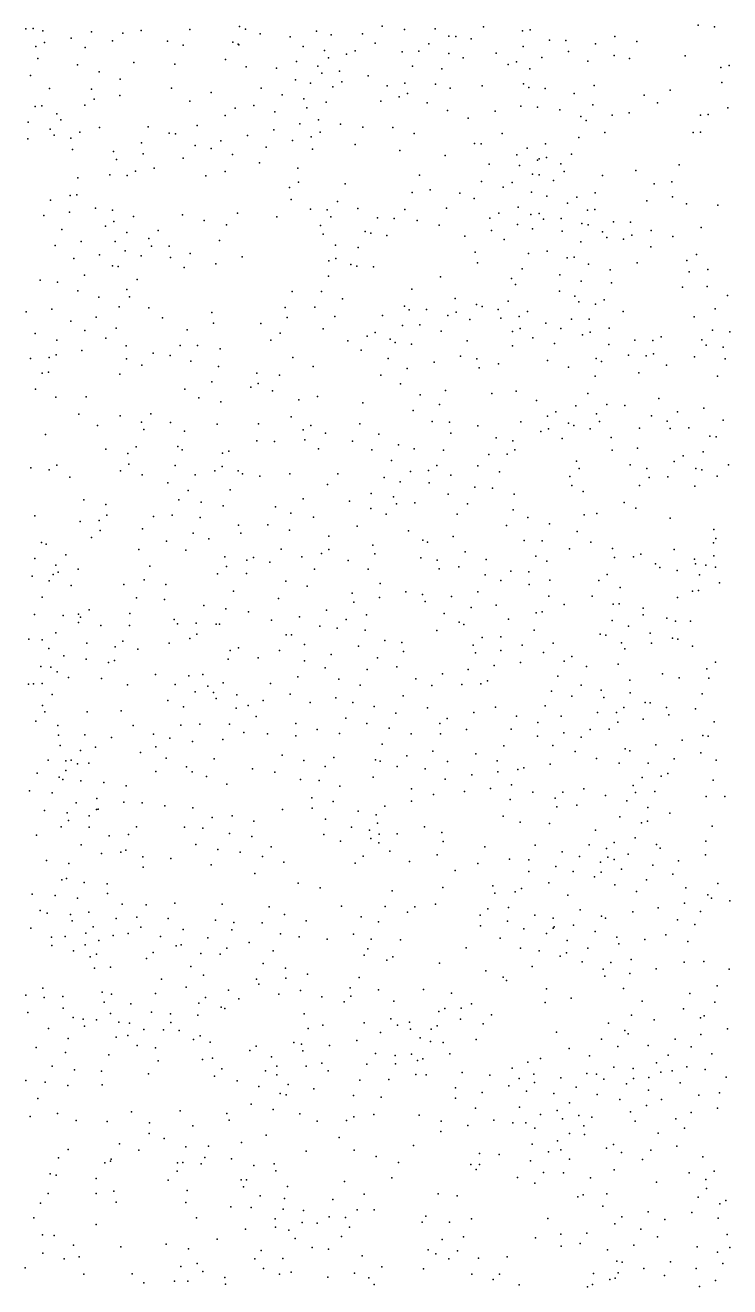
# Model space of a CAD drawing. Header units: inches. Extents: x 1412000 to 4237944, y 4931095 to 14792305.
# Drawn here: x 2823797.2 to 2823879.2, y 9862139.1 to 9862285.9 of the extents above; entities that cross this region are included whole.
import ezdxf

# ---------------------------------------------------------------- set-up
doc = ezdxf.new("R2010")
doc.units = ezdxf.units.IN
doc.header["$MEASUREMENT"] = 0

# ---------------------------------------------------------------- blocks, each defined once
blk = doc.blocks.new('SHORTSTLIDAR')
for p in [(1412246.17, 4931241.97), (1412247.02, 4931242.01), (1412265.24, 4931241.9), (1412271.04, 4931242.24), (1412271.73, 4931241.94), (1412287.64, 4931242.26), (1412290.23, 4931241.89), (1412293.81, 4931241.97), (1412299.43, 4931242.2), (1412324.43, 4931242.39), (1412326.3, 4931242.22), (1412248.13, 4931241.75), (1412251.44, 4931240.88), (1412253.82, 4931241.62), (1412256.23, 4931240.58), (1412257.44, 4931241.48), (1412259.57, 4931241.79), (1412262.66, 4931240.53), (1412270.26, 4931240.43), (1412273.44, 4931241.38), (1412276.92, 4931241.03), (1412279.99, 4931241.69), (1412281.7, 4931241.26), (1412285.35, 4931241.4), (1412295.39, 4931241.12), (1412296.22, 4931241.07), (1412297.99, 4931240.79), (1412303.96, 4931241.72), (1412304.87, 4931241.86), (1412307.1, 4931240.66), (1412309.01, 4931240.61), (1412314.72, 4931241.06), (1412317.26, 4931240.49), (1412247.34, 4931239.9), (1412248.35, 4931240.36), (1412253.06, 4931239.81), (1412264.48, 4931240.08), (1412270.88, 4931240.2), (1412270.94, 4931240.12), (1412278.42, 4931239.92), (1412280.93, 4931239.45), (1412283.5, 4931239.01), (1412284.49, 4931239.41), (1412286.81, 4931240.29), (1412289.95, 4931239.31), (1412291.89, 4931239.38), (1412293.06, 4931240.21), (1412295.38, 4931239.1), (1412300.9, 4931239.14), (1412304.05, 4931239.93), (1412309.33, 4931239.34), (1412312.46, 4931240.21), (1412247.56, 4931238.52), (1412252.18, 4931237.77), (1412258.75, 4931238.06), (1412263.51, 4931237.84), (1412269.39, 4931238.41), (1412271.8, 4931237.55), (1412277.67, 4931238.15), (1412280.15, 4931237.64), (1412281.38, 4931238.61), (1412291.15, 4931237.63), (1412297.06, 4931238.6), (1412302.29, 4931237.81), (1412303.28, 4931238.13), (1412306.23, 4931238.64), (1412311.59, 4931238.2), (1412314.64, 4931238.85), (1412316.42, 4931238.5), (1412322.91, 4931238.84), (1412327.05, 4931237.48), (1412328.02, 4931237.71), (1412246.7, 4931236.53), (1412254.68, 4931236.96), (1412257.13, 4931236.12), (1412275.34, 4931237.39), (1412277.55, 4931236.05), (1412280.6, 4931236.81), (1412282.66, 4931237.03), (1412285.99, 4931236.48), (1412294.59, 4931237.31), (1412304.81, 4931237.33), (1412248.92, 4931235.03), (1412253.81, 4931234.93), (1412263.11, 4931235.06), (1412267.75, 4931234.57), (1412273.54, 4931235.07), (1412279.29, 4931235.63), (1412281.88, 4931235.22), (1412282.95, 4931235.8), (1412288.23, 4931235.32), (1412290.29, 4931235.63), (1412293.84, 4931235.54), (1412295.54, 4931235.05), (1412299.26, 4931235.35), (1412304.08, 4931235.58), (1412304.71, 4931235.13), (1412306.62, 4931235.03), (1412312.3, 4931235.38), (1412321.17, 4931234.82), (1412327.17, 4931235.73), (1412253.02, 4931233.09), (1412254.12, 4931233.77), (1412257.09, 4931234.21), (1412265.25, 4931233.55), (1412276, 4931234.3), (1412278.52, 4931233.82), (1412281.11, 4931233.43), (1412287.46, 4931233.54), (1412289.62, 4931234.06), (1412290.58, 4931234.45), (1412292.89, 4931233.34), (1412309.97, 4931234.44), (1412312.17, 4931233.13), (1412318.12, 4931234.25), (1412319.69, 4931233.34), (1412247.23, 4931232.93), (1412248.04, 4931233), (1412249.75, 4931232.09), (1412269.37, 4931231.89), (1412270.52, 4931232.73), (1412272.68, 4931233.06), (1412275.15, 4931232.31), (1412278.87, 4931232.78), (1412295.23, 4931232.46), (1412300.8, 4931232.39), (1412303.79, 4931232.97), (1412305.71, 4931232.87), (1412308.32, 4931232.54), (1412310.75, 4931231.77), (1412314.41, 4931231.92), (1412316.39, 4931232.21), (1412324.69, 4931231.93), (1412325.58, 4931232), (1412327.85, 4931232.76), (1412246.45, 4931231.1), (1412248.99, 4931230.31), (1412250.23, 4931231.39), (1412254.72, 4931230.47), (1412260.4, 4931230.57), (1412266.09, 4931230.72), (1412275.01, 4931230.2), (1412278.07, 4931230.93), (1412280.23, 4931231.37), (1412282.78, 4931230.89), (1412285.37, 4931230.53), (1412288.88, 4931230.49), (1412297.65, 4931231.59), (1412311.37, 4931231.3), (1412246.4, 4931229.18), (1412249.45, 4931229.58), (1412251.38, 4931229.24), (1412252.46, 4931229.95), (1412259.61, 4931228.72), (1412262.86, 4931229.84), (1412263.59, 4931229.73), (1412268.87, 4931228.92), (1412271.96, 4931229.54), (1412277.21, 4931228.96), (1412279.37, 4931229.39), (1412280.41, 4931229.95), (1412291.37, 4931229.8), (1412301.59, 4931229.8), (1412310.53, 4931229.34), (1412313.54, 4931229.89), (1412323.82, 4931229.92), (1412324.68, 4931229.93), (1412251.59, 4931227.92), (1412256.35, 4931227.7), (1412259.81, 4931227.41), (1412265.86, 4931228.38), (1412267.72, 4931228.05), (1412270.23, 4931227.36), (1412274.15, 4931228.21), (1412279.54, 4931227.95), (1412284.49, 4931228.5), (1412289.69, 4931227.81), (1412294.95, 4931227.24), (1412298.38, 4931228.64), (1412299.16, 4931228.58), (1412303.32, 4931227.29), (1412304.5, 4931228.09), (1412306.65, 4931228.6), (1412309.68, 4931227.37), (1412256.73, 4931226.77), (1412261.11, 4931225.76), (1412264.46, 4931226.91), (1412273.36, 4931226.38), (1412277.8, 4931225.74), (1412300.07, 4931226.22), (1412303.62, 4931226.06), (1412305.7, 4931226.69), (1412305.9, 4931226.85), (1412306.77, 4931226.99), (1412308.41, 4931226.27), (1412322.21, 4931226.15), (1412252.22, 4931224.61), (1412255.95, 4931224.98), (1412257.97, 4931224.89), (1412258.94, 4931225.4), (1412267.12, 4931224.87), (1412269.38, 4931225.37), (1412291.99, 4931224.94), (1412305.12, 4931225.04), (1412305.89, 4931224.97), (1412307.56, 4931224.3), (1412308.81, 4931225.36), (1412313.26, 4931224.88), (1412317.14, 4931225.47), (1412276.84, 4931223.52), (1412277.9, 4931224.14), (1412283.31, 4931223.93), (1412291.12, 4931222.92), (1412293.23, 4931223.22), (1412296.68, 4931222.85), (1412299.2, 4931224.22), (1412301.7, 4931223.53), (1412302.76, 4931224.09), (1412305.03, 4931222.97), (1412312.41, 4931222.9), (1412319.28, 4931223.91), (1412321.36, 4931224.16), (1412249.04, 4931222.03), (1412251.34, 4931222.57), (1412252.1, 4931222.66), (1412277.03, 4931222.12), (1412282.42, 4931221.89), (1412298.35, 4931222.24), (1412306.79, 4931222.51), (1412309.22, 4931221.68), (1412310.28, 4931222.37), (1412318.43, 4931221.95), (1412321.43, 4931222.42), (1412323.06, 4931221.59), (1412326.7, 4931221.45), (1412248.26, 4931220.23), (1412251.24, 4931220.65), (1412254.28, 4931221.11), (1412256.24, 4931220.87), (1412258.69, 4931220.12), (1412264.41, 4931220.34), (1412270.81, 4931220.5), (1412275.38, 4931220.09), (1412279.29, 4931221), (1412281.23, 4931220.9), (1412281.64, 4931220.1), (1412284.79, 4931221.06), (1412287.1, 4931219.97), (1412289.03, 4931219.89), (1412290.26, 4931220.95), (1412295.14, 4931221.08), (1412300.16, 4931219.93), (1412301.21, 4931220.5), (1412303.47, 4931221.23), (1412304.93, 4931220.35), (1412305.92, 4931220.48), (1412308.46, 4931219.89), (1412311.53, 4931220.87), (1412312.38, 4931220.95), (1412250.36, 4931218.62), (1412255.45, 4931219.01), (1412256.41, 4931219.53), (1412261.58, 4931218.48), (1412266.93, 4931219.68), (1412269.51, 4931219.16), (1412280.45, 4931219.08), (1412291.7, 4931219.66), (1412294.28, 4931219.11), (1412300.34, 4931218.51), (1412303.39, 4931219.19), (1412305.15, 4931218.7), (1412306.43, 4931219.82), (1412308.58, 4931218.41), (1412310.87, 4931219.3), (1412311.61, 4931219.15), (1412314.56, 4931219.5), (1412316.55, 4931219.46), (1412318.93, 4931218.51), (1412324.75, 4931218.86), (1412252.6, 4931217.23), (1412256.55, 4931217.2), (1412257.9, 4931218.26), (1412260.46, 4931217.57), (1412268.71, 4931217.33), (1412280.76, 4931218.07), (1412285.64, 4931218.37), (1412286.33, 4931218.18), (1412288.18, 4931217.91), (1412297.25, 4931217.84), (1412301.85, 4931217.44), (1412310.74, 4931217.16), (1412313.27, 4931218.36), (1412313.77, 4931217.68), (1412315.71, 4931217.48), (1412316.7, 4931217.95), (1412321.45, 4931217.81), (1412249.56, 4931216.76), (1412254.73, 4931215.65), (1412257.72, 4931216.15), (1412259.58, 4931215.54), (1412260.79, 4931216.66), (1412262.83, 4931216.67), (1412265.29, 4931215.84), (1412282.19, 4931216.78), (1412284.84, 4931216.53), (1412298.47, 4931215.98), (1412304.68, 4931215.81), (1412306.83, 4931216.1), (1412318.92, 4931216.59), (1412324.22, 4931215.7), (1412251.74, 4931215.23), (1412256.24, 4931214.38), (1412256.92, 4931214.31), (1412263.01, 4931215.37), (1412264.58, 4931214.2), (1412268.27, 4931214.62), (1412271.35, 4931215.43), (1412281.41, 4931214.97), (1412282.26, 4931215.24), (1412283.99, 4931214.54), (1412284.68, 4931214.34), (1412286.62, 4931214.28), (1412298.72, 4931214.74), (1412303.92, 4931214.04), (1412309.16, 4931215.31), (1412309.98, 4931215.39), (1412311.65, 4931214.59), (1412317.31, 4931214.73), (1412323.11, 4931215.02), (1412247.82, 4931212.73), (1412253, 4931213.3), (1412259.12, 4931212.79), (1412281.37, 4931213.19), (1412294.43, 4931213.12), (1412302.68, 4931212.92), (1412308.32, 4931213.34), (1412310.81, 4931212.62), (1412314.18, 4931213.91), (1412323.36, 4931213.7), (1412325.52, 4931213.96), (1412249.83, 4931212.47), (1412252.22, 4931211.49), (1412257.91, 4931211.65), (1412277.14, 4931211.38), (1412280.59, 4931211.4), (1412291.09, 4931211.68), (1412303.14, 4931212.23), (1412308.28, 4931211.44), (1412314.31, 4931212.4), (1412322.57, 4931211.89), (1412325.47, 4931211.99), (1412254.66, 4931210.72), (1412257.04, 4931209.63), (1412258.24, 4931210.76), (1412279.8, 4931209.58), (1412283, 4931210.53), (1412290.22, 4931209.69), (1412296.14, 4931210.59), (1412298.61, 4931209.9), (1412299.26, 4931209.66), (1412302.29, 4931210.27), (1412310.06, 4931210.85), (1412310.54, 4931210.18), (1412312.47, 4931209.91), (1412313.47, 4931210.44), (1412327.83, 4931210.93), (1412246.21, 4931209.03), (1412249.19, 4931209.33), (1412254.36, 4931208.4), (1412260.46, 4931209.48), (1412262.05, 4931208.33), (1412267.82, 4931208.97), (1412276.33, 4931209.55), (1412276.56, 4931208.38), (1412282.11, 4931208.48), (1412287.68, 4931208.6), (1412290.78, 4931209.26), (1412292.79, 4931209.29), (1412295.28, 4931208.6), (1412296.23, 4931208.99), (1412297.85, 4931208.13), (1412301.13, 4931209.32), (1412301.43, 4931208.3), (1412303.56, 4931208.49), (1412304.54, 4931209.07), (1412309.67, 4931208.16), (1412311.72, 4931208.16), (1412315.68, 4931209.08), (1412323.94, 4931208.45), (1412326.39, 4931209.4), (1412251.38, 4931207.93), (1412253.01, 4931206.87), (1412256.67, 4931207.12), (1412264.93, 4931206.92), (1412267.99, 4931207.71), (1412273.52, 4931207.69), (1412280.76, 4931207.06), (1412289.99, 4931207.45), (1412292, 4931207.5), (1412294.49, 4931206.77), (1412302.81, 4931206.75), (1412303.68, 4931207.08), (1412306.67, 4931207.7), (1412308.44, 4931207.08), (1412311.84, 4931206.67), (1412314.05, 4931207.14), (1412326.08, 4931206.89), (1412328.09, 4931206.7), (1412247.26, 4931206.52), (1412249.75, 4931205.75), (1412255.46, 4931205.97), (1412274.69, 4931205.74), (1412275.76, 4931206.55), (1412283.62, 4931205.67), (1412285.89, 4931206.2), (1412286.82, 4931206.62), (1412288.56, 4931205.85), (1412289.14, 4931205.47), (1412291.04, 4931205.26), (1412297.52, 4931205.66), (1412305.17, 4931206.01), (1412307.7, 4931205.33), (1412310.94, 4931206.34), (1412314.01, 4931205.23), (1412317.04, 4931205.74), (1412319.12, 4931205.71), (1412320.1, 4931206.14), (1412324.85, 4931205.79), (1412248.88, 4931203.72), (1412249.68, 4931204.01), (1412252.69, 4931204.54), (1412257.83, 4931205.06), (1412260.98, 4931204.22), (1412262.96, 4931203.95), (1412264.14, 4931205.12), (1412266.16, 4931205.12), (1412268.76, 4931204.72), (1412277.25, 4931203.71), (1412285.18, 4931204.56), (1412296.75, 4931203.87), (1412302.81, 4931205.09), (1412316.29, 4931203.99), (1412318.35, 4931203.92), (1412319.23, 4931204.13), (1412324, 4931203.81), (1412325.34, 4931205.14), (1412327.32, 4931204.92), (1412246.71, 4931203.59), (1412257.89, 4931203.58), (1412259.67, 4931202.81), (1412265.38, 4931203.29), (1412268.58, 4931202.68), (1412279.61, 4931202.67), (1412288.34, 4931203.62), (1412290.55, 4931202.42), (1412293.68, 4931203.16), (1412298.65, 4931203.57), (1412298.91, 4931202.51), (1412301.17, 4931202.98), (1412306.86, 4931203.37), (1412309.34, 4931202.6), (1412312.55, 4931203.61), (1412313.16, 4931203.25), (1412320.74, 4931202.81), (1412327.55, 4931203.57), (1412248.08, 4931201.88), (1412248.81, 4931202.01), (1412257.1, 4931201.76), (1412267.81, 4931200.89), (1412273.04, 4931201.89), (1412275.68, 4931201.65), (1412287.49, 4931201.65), (1412312.42, 4931201.54), (1412317.51, 4931201.94), (1412326.67, 4931201.55), (1412247.29, 4931200.04), (1412264.67, 4931200.02), (1412272.33, 4931200.25), (1412273.22, 4931200.7), (1412274.88, 4931199.82), (1412289.78, 4931200.65), (1412292.05, 4931199.39), (1412295.02, 4931199.88), (1412300.4, 4931199.52), (1412303.23, 4931199.78), (1412311.56, 4931199.53), (1412249.65, 4931199.1), (1412253.2, 4931199.15), (1412266.31, 4931199.03), (1412268.85, 4931198.54), (1412277.92, 4931198.81), (1412280.1, 4931199.16), (1412285.37, 4931198.44), (1412294.31, 4931198.25), (1412305.59, 4931198.73), (1412310.19, 4931198.11), (1412313.8, 4931198.24), (1412315.87, 4931198.13), (1412319.84, 4931198.93), (1412252.33, 4931197.14), (1412257.13, 4931196.92), (1412260.7, 4931197.17), (1412277.06, 4931196.82), (1412291.25, 4931197.55), (1412306.89, 4931196.88), (1412307.84, 4931197.39), (1412312.59, 4931197.15), (1412318.98, 4931196.93), (1412321.99, 4931197.39), (1412325.06, 4931197.81), (1412327.34, 4931196.42), (1412254.52, 4931195.8), (1412259.62, 4931196.2), (1412259.9, 4931195.35), (1412262.99, 4931196.17), (1412264.63, 4931195.16), (1412268.42, 4931195.96), (1412273.24, 4931196), (1412278.43, 4931195.3), (1412279.34, 4931195.79), (1412281.03, 4931194.91), (1412285.03, 4931195.99), (1412293.45, 4931196.28), (1412295.47, 4931196.18), (1412295.62, 4931194.91), (1412298.77, 4931195.75), (1412303.77, 4931196.22), (1412306.12, 4931195.11), (1412306.98, 4931195.42), (1412309.32, 4931196.08), (1412309.93, 4931195.8), (1412311.85, 4931195.41), (1412312.94, 4931196.26), (1412317.6, 4931195.48), (1412320.79, 4931196.32), (1412321.16, 4931195.44), (1412323.31, 4931195.53), (1412248.45, 4931194.75), (1412273.05, 4931194.02), (1412275.11, 4931193.96), (1412278.62, 4931194.14), (1412284.17, 4931193.99), (1412287.25, 4931194.81), (1412289.52, 4931193.56), (1412300.89, 4931194.38), (1412302.84, 4931194.03), (1412308.57, 4931194.31), (1412314.29, 4931194.42), (1412325.77, 4931194.55), (1412326.5, 4931194.47), (1412255.46, 4931193.03), (1412258.03, 4931192.53), (1412259.02, 4931193.33), (1412263.86, 4931193.36), (1412264.37, 4931192.96), (1412269.04, 4931192.6), (1412269.8, 4931192.81), (1412280.24, 4931193.1), (1412286.44, 4931192.97), (1412291.36, 4931193.07), (1412294.76, 4931192.92), (1412300.05, 4931192.44), (1412302.17, 4931192.45), (1412303.08, 4931192.97), (1412314.4, 4931192.95), (1412317.35, 4931193.16), (1412322.67, 4931192.26), (1412325, 4931192.74), (1412246.76, 4931190.86), (1412248.87, 4931190.64), (1412249.75, 4931191.18), (1412257.17, 4931190.52), (1412258.16, 4931191.31), (1412263.56, 4931191.13), (1412268.15, 4931190.53), (1412269.02, 4931191.02), (1412270.88, 4931190.54), (1412288.73, 4931191.74), (1412293.04, 4931190.55), (1412293.99, 4931191.16), (1412298.75, 4931191.1), (1412310.25, 4931191.65), (1412310.58, 4931190.78), (1412316.51, 4931191.21), (1412318.43, 4931190.81), (1412321.63, 4931191.6), (1412324.15, 4931190.78), (1412324.85, 4931190.66), (1412327.94, 4931191.21), (1412251.27, 4931189.8), (1412259.7, 4931190.08), (1412262.7, 4931189.12), (1412265.88, 4931190.08), (1412271.38, 4931190.18), (1412273.38, 4931189.91), (1412276.9, 4931190.16), (1412282.49, 4931190.16), (1412287.86, 4931189.74), (1412289.72, 4931189.26), (1412290.94, 4931190.46), (1412293.12, 4931189.13), (1412295.61, 4931190.04), (1412301.29, 4931190.43), (1412309.47, 4931189.86), (1412318.69, 4931189.74), (1412320.87, 4931189.83), (1412326.63, 4931189.9), (1412265.07, 4931188.23), (1412269.93, 4931188.31), (1412281.28, 4931188.93), (1412286.36, 4931187.89), (1412295.32, 4931187.8), (1412298.4, 4931188.63), (1412300.46, 4931188.5), (1412302.99, 4931187.82), (1412309.72, 4931188.82), (1412311.04, 4931188.12), (1412317.58, 4931188.83), (1412324.03, 4931188.74), (1412252.92, 4931187.15), (1412255.49, 4931186.62), (1412263.95, 4931187.17), (1412266.58, 4931186.9), (1412269.12, 4931186.45), (1412275.22, 4931186.32), (1412278.43, 4931187.28), (1412283.84, 4931186.98), (1412286.3, 4931186.13), (1412288.97, 4931187.51), (1412289.3, 4931186.69), (1412291.44, 4931186.81), (1412297.56, 4931186.67), (1412315.79, 4931186.83), (1412317.14, 4931186.17), (1412247.21, 4931185.3), (1412252.49, 4931184.64), (1412254.69, 4931184.76), (1412255.58, 4931185.37), (1412261.02, 4931185.23), (1412263.18, 4931185.37), (1412266.45, 4931185.1), (1412277.02, 4931185.59), (1412279.64, 4931185.13), (1412288.08, 4931185.47), (1412296.35, 4931185.49), (1412302.89, 4931185.97), (1412304.6, 4931185.09), (1412311.13, 4931185.4), (1412312.62, 4931185.57), (1412321.16, 4931185.02), (1412254.8, 4931183.57), (1412259.73, 4931183.79), (1412265.65, 4931183.27), (1412270.92, 4931184.21), (1412271.18, 4931183.28), (1412274.33, 4931184.25), (1412276.85, 4931183.64), (1412284.73, 4931184.1), (1412290.69, 4931183.55), (1412302.11, 4931184.18), (1412307.11, 4931184.36), (1412310.31, 4931183.46), (1412326.22, 4931183.71), (1412248, 4931182.2), (1412248.53, 4931181.98), (1412253.82, 4931182.76), (1412262.52, 4931182.36), (1412267.46, 4931182.6), (1412281.41, 4931182.92), (1412286.54, 4931181.86), (1412292.36, 4931182.45), (1412292.91, 4931182.21), (1412295.91, 4931182.89), (1412304.16, 4931182.42), (1412306.27, 4931182.39), (1412311.92, 4931182.23), (1412326.18, 4931182.16), (1412326.46, 4931182.65), (1412247.19, 4931180.34), (1412250.8, 4931180.77), (1412259.32, 4931181.36), (1412264.79, 4931181.28), (1412269.32, 4931180.53), (1412272.67, 4931180.43), (1412275.87, 4931181.4), (1412278.3, 4931180.5), (1412280.56, 4931180.92), (1412281.41, 4931181.36), (1412286.77, 4931180.85), (1412292.13, 4931180.42), (1412297.28, 4931181.09), (1412299.72, 4931180.21), (1412305.5, 4931180.59), (1412309.43, 4931181.44), (1412314.43, 4931181.48), (1412314.66, 4931180.43), (1412316.89, 4931180.53), (1412317.74, 4931180.83), (1412321.63, 4931181.37), (1412324, 4931180.23), (1412326.22, 4931180.64), (1412249.65, 4931179.54), (1412249.93, 4931178.74), (1412252.24, 4931179.09), (1412260.61, 4931179.42), (1412269.5, 4931179.4), (1412271.9, 4931180.15), (1412274.56, 4931179.91), (1412279.76, 4931179.1), (1412283.66, 4931180.08), (1412286, 4931179.08), (1412294.04, 4931180.13), (1412294.28, 4931179.12), (1412296.54, 4931179.34), (1412302.62, 4931178.86), (1412304.7, 4931178.76), (1412306.79, 4931180.03), (1412319.43, 4931179.72), (1412319.94, 4931179.27), (1412321.95, 4931178.94), (1412324.11, 4931179.72), (1412325.32, 4931179.56), (1412326.43, 4931179.33), (1412246.91, 4931178.27), (1412248.86, 4931177.71), (1412249.34, 4931178.45), (1412257.55, 4931177.29), (1412259.92, 4931177.83), (1412262.45, 4931177.31), (1412268.47, 4931178.54), (1412271.85, 4931178.58), (1412276.43, 4931177.68), (1412287.39, 4931177.41), (1412299.63, 4931178.42), (1412301.46, 4931177.75), (1412304.74, 4931177.3), (1412307.16, 4931177.79), (1412312.84, 4931177.75), (1412313.82, 4931178.46), (1412324.57, 4931178.44), (1412326.91, 4931177.51), (1412248.05, 4931175.84), (1412251.43, 4931177.19), (1412270.33, 4931176.51), (1412278.91, 4931177.11), (1412284.14, 4931176.28), (1412290.4, 4931176.44), (1412292.32, 4931176.14), (1412295.72, 4931175.92), (1412298.77, 4931176.46), (1412307.05, 4931175.94), (1412312.07, 4931175.96), (1412315.33, 4931176.94), (1412323.76, 4931176.52), (1412324.47, 4931176.6), (1412253.52, 4931174.35), (1412259.03, 4931175.76), (1412262.31, 4931175.56), (1412266.88, 4931174.85), (1412269.45, 4931174.47), (1412275.56, 4931175.66), (1412284.35, 4931175.26), (1412287.32, 4931175.78), (1412292.64, 4931175.33), (1412297.99, 4931174.63), (1412300.9, 4931174.9), (1412308.81, 4931174.96), (1412314.52, 4931175.02), (1412315.23, 4931175.06), (1412318.03, 4931174.56), (1412322.01, 4931175.77), (1412247.18, 4931173.82), (1412250.52, 4931173.71), (1412252.29, 4931172.89), (1412252.31, 4931173.84), (1412252.54, 4931173.49), (1412258.25, 4931173.94), (1412263.42, 4931173.22), (1412272.06, 4931174.1), (1412274.74, 4931173.15), (1412278, 4931173.53), (1412281.17, 4931174.3), (1412283.45, 4931173.22), (1412285.82, 4931173.78), (1412294.85, 4931173.94), (1412296.59, 4931172.91), (1412302.35, 4931173.25), (1412305.54, 4931174.02), (1412306.27, 4931174.13), (1412314.39, 4931173.11), (1412318.01, 4931173.76), (1412320.78, 4931173.38), (1412321.76, 4931173.03), (1412323.51, 4931173.04), (1412249.64, 4931171.68), (1412254.88, 4931172.53), (1412258.24, 4931172.53), (1412263.8, 4931172.72), (1412265.99, 4931172.8), (1412266.06, 4931171.51), (1412268.31, 4931172.68), (1412268.69, 4931172.69), (1412276.46, 4931171.45), (1412277.1, 4931171.46), (1412280.36, 4931172.45), (1412282.39, 4931172.23), (1412285.67, 4931171.97), (1412294, 4931171.96), (1412297.12, 4931172.64), (1412305.34, 4931171.99), (1412313.02, 4931171.5), (1412316.32, 4931172.45), (1412318.82, 4931171.62), (1412246.52, 4931170.92), (1412248.07, 4931170.84), (1412253.25, 4931170.48), (1412256.56, 4931170.04), (1412257.46, 4931170.72), (1412262.84, 4931170.49), (1412265.24, 4931171.03), (1412270.9, 4931169.94), (1412278.6, 4931170.33), (1412284.88, 4931170.14), (1412287.95, 4931170.79), (1412289.91, 4931170.54), (1412298.23, 4931170.23), (1412299.28, 4931171.14), (1412301.46, 4931171.19), (1412303.91, 4931170.23), (1412307.55, 4931170.49), (1412313.66, 4931171.39), (1412315.48, 4931170.5), (1412319, 4931170.47), (1412321.41, 4931171.04), (1412322.03, 4931170.93), (1412323.76, 4931170.13), (1412248.84, 4931169.85), (1412250.59, 4931168.98), (1412253.2, 4931168.62), (1412259.19, 4931169.76), (1412269.71, 4931168.62), (1412269.96, 4931169.61), (1412273.2, 4931168.77), (1412275.69, 4931169.63), (1412281.69, 4931169.17), (1412287.08, 4931168.78), (1412290.11, 4931169.51), (1412298.5, 4931169.34), (1412301.43, 4931169.63), (1412306.42, 4931169.38), (1412309.7, 4931168.93), (1412315.86, 4931169.8), (1412247.92, 4931167.76), (1412249.08, 4931167.69), (1412249.8, 4931167.13), (1412255.78, 4931168.22), (1412256.47, 4931168.45), (1412278.59, 4931168.41), (1412281, 4931167.6), (1412285.87, 4931167.41), (1412289.34, 4931167.71), (1412297.66, 4931167.4), (1412300.67, 4931167.87), (1412303.72, 4931168.24), (1412308.82, 4931168.39), (1412311.41, 4931167.75), (1412315.09, 4931168.03), (1412325.44, 4931167.49), (1412326.44, 4931168.25), (1412246.47, 4931165.69), (1412247.05, 4931165.74), (1412248.06, 4931165.77), (1412251.14, 4931166.48), (1412254.97, 4931166.36), (1412258, 4931165.62), (1412261.24, 4931166.83), (1412263.54, 4931165.68), (1412265.12, 4931166.66), (1412266.76, 4931166.84), (1412269.11, 4931165.84), (1412274.64, 4931165.79), (1412277.8, 4931166.57), (1412282.59, 4931166.28), (1412285.08, 4931165.57), (1412291.55, 4931166.33), (1412293.42, 4931165.55), (1412294.64, 4931166.92), (1412296.9, 4931165.65), (1412299.12, 4931165.74), (1412299.91, 4931166.1), (1412308.08, 4931166.64), (1412310.8, 4931165.6), (1412316.47, 4931166.15), (1412320.25, 4931166.9), (1412322.19, 4931166.45), (1412325.65, 4931166.41), (1412249.23, 4931164.48), (1412265.87, 4931164.8), (1412267.35, 4931165.48), (1412268.02, 4931164.74), (1412270.71, 4931164.44), (1412276.93, 4931164.55), (1412282.26, 4931164.11), (1412290.08, 4931164.35), (1412307.33, 4931164.9), (1412309.71, 4931164.31), (1412313.13, 4931165), (1412313.42, 4931164.14), (1412316.51, 4931164.7), (1412324.86, 4931164.56), (1412248.11, 4931163.22), (1412257.27, 4931162.6), (1412262.69, 4931163.78), (1412264.53, 4931163.08), (1412268.32, 4931164.02), (1412270.65, 4931162.89), (1412272.05, 4931163.22), (1412273.77, 4931163.78), (1412279.25, 4931163.55), (1412284.23, 4931163.58), (1412286.7, 4931163.09), (1412292.91, 4931162.93), (1412300.84, 4931163.04), (1412306.59, 4931163.17), (1412315.78, 4931163), (1412318.23, 4931163.58), (1412318.83, 4931163.51), (1412320.72, 4931162.97), (1412324.11, 4931162.83), (1412247.32, 4931161.4), (1412248.36, 4931162.48), (1412253.31, 4931162.48), (1412272.96, 4931161.94), (1412283.42, 4931161.73), (1412289.21, 4931162.33), (1412294.33, 4931161.13), (1412295.19, 4931161.69), (1412298.32, 4931162.42), (1412303.26, 4931161.98), (1412305.76, 4931161.22), (1412308.47, 4931161.98), (1412312.69, 4931162.42), (1412314.89, 4931162.42), (1412315.05, 4931161.27), (1412318.02, 4931161.62), (1412321, 4931162.12), (1412326.28, 4931161.32), (1412249.87, 4931160.89), (1412249.97, 4931159.78), (1412253.01, 4931159.82), (1412258.66, 4931160.9), (1412261.01, 4931159.89), (1412264.19, 4931160.93), (1412266.43, 4931161.06), (1412269.85, 4931161.06), (1412271.55, 4931160.08), (1412274.29, 4931159.9), (1412277.57, 4931159.69), (1412277.58, 4931161.11), (1412280.07, 4931160.44), (1412282.66, 4931159.96), (1412285.85, 4931161.11), (1412288.44, 4931160.56), (1412291, 4931159.92), (1412294.41, 4931159.91), (1412297.45, 4931160.42), (1412302.63, 4931160.48), (1412305.71, 4931159.66), (1412308.76, 4931160.03), (1412311.83, 4931160.44), (1412314.06, 4931160.48), (1412324.94, 4931159.71), (1412325.57, 4931159.66), (1412250.15, 4931158.58), (1412254.26, 4931158.35), (1412256.13, 4931159.51), (1412261.29, 4931158.41), (1412262.94, 4931159.41), (1412265.56, 4931159.03), (1412269.07, 4931159.27), (1412287.65, 4931158.72), (1412301.78, 4931158.53), (1412307.5, 4931158.56), (1412310.8, 4931159.53), (1412315.93, 4931158.19), (1412319.5, 4931158.63), (1412322.55, 4931159.18), (1412248.76, 4931156.85), (1412250.83, 4931156.76), (1412251.43, 4931156.85), (1412252.53, 4931157.99), (1412259.5, 4931157.76), (1412262.51, 4931157.08), (1412268.08, 4931157), (1412276, 4931157.45), (1412278.51, 4931156.83), (1412282.02, 4931157.15), (1412286.86, 4931156.9), (1412287.4, 4931156.75), (1412290.5, 4931157.36), (1412293.54, 4931157.89), (1412298.52, 4931157.59), (1412301.03, 4931156.76), (1412310.09, 4931157.86), (1412312.59, 4931157.03), (1412316.45, 4931157.94), (1412321.62, 4931157.02), (1412324.73, 4931157.71), (1412326.49, 4931156.85), (1412247.47, 4931155.33), (1412250.81, 4931155.64), (1412252.19, 4931156.44), (1412253.48, 4931156.5), (1412261.28, 4931155.54), (1412264.87, 4931156.09), (1412265.51, 4931155.51), (1412272.54, 4931155.84), (1412275.15, 4931155.47), (1412280.99, 4931156.1), (1412289.37, 4931156.11), (1412292.65, 4931155.85), (1412295.25, 4931156.68), (1412301.1, 4931155.51), (1412303.43, 4931155.75), (1412304.11, 4931155.95), (1412307.2, 4931156.39), (1412315.22, 4931156.5), (1412318.59, 4931156.52), (1412320.88, 4931155.29), (1412250.03, 4931154.89), (1412250.46, 4931154.59), (1412252.57, 4931154.43), (1412255.24, 4931154.25), (1412257.82, 4931153.88), (1412267.2, 4931154.97), (1412269.54, 4931154.08), (1412278.12, 4931154.59), (1412280.3, 4931154.49), (1412282.69, 4931153.82), (1412286.58, 4931154.89), (1412294.96, 4931154.64), (1412298.07, 4931155.13), (1412302.68, 4931154), (1412316.86, 4931153.9), (1412317.88, 4931154.84), (1412320.12, 4931154.98), (1412326.14, 4931154.51), (1412246.58, 4931153.27), (1412249.24, 4931153.07), (1412254.43, 4931152.41), (1412279.43, 4931152.49), (1412291.05, 4931153.52), (1412293.59, 4931152.85), (1412297.23, 4931153.19), (1412300.26, 4931153.56), (1412305.17, 4931153.13), (1412307.77, 4931152.42), (1412308.68, 4931153.13), (1412311.1, 4931153.53), (1412313.62, 4931152.75), (1412317.13, 4931153.11), (1412319.36, 4931153.21), (1412325.35, 4931152.64), (1412327.52, 4931152.62), (1412248.33, 4931150.98), (1412252.01, 4931151.88), (1412254.4, 4931151.1), (1412254.57, 4931151.15), (1412257.56, 4931151.95), (1412259.71, 4931151.9), (1412262.32, 4931151.54), (1412265.6, 4931151.3), (1412276.05, 4931151.13), (1412279.47, 4931151.28), (1412281.93, 4931152.04), (1412284.85, 4931150.9), (1412287.95, 4931151.49), (1412291.03, 4931152.09), (1412302.54, 4931152.29), (1412307.96, 4931151.43), (1412310.28, 4931151.63), (1412316.1, 4931152.14), (1412318.57, 4931151.33), (1412250.97, 4931150.73), (1412251.12, 4931149.84), (1412253.54, 4931150.36), (1412267.84, 4931150.18), (1412270.19, 4931150.37), (1412272.68, 4931149.74), (1412281.04, 4931149.99), (1412286.95, 4931150.51), (1412287.1, 4931149.53), (1412301.7, 4931150.34), (1412303.69, 4931149.65), (1412307.12, 4931149.49), (1412315.3, 4931150.25), (1412317.81, 4931149.56), (1412318.52, 4931149.77), (1412321.11, 4931150.69), (1412247.39, 4931148.14), (1412250.26, 4931149.08), (1412253.52, 4931149.06), (1412255.85, 4931148.03), (1412258.1, 4931148.19), (1412259.04, 4931149.09), (1412264.62, 4931149.06), (1412266.75, 4931148.93), (1412269.87, 4931148.33), (1412272.48, 4931147.99), (1412280.86, 4931148.2), (1412284.06, 4931149.07), (1412286.16, 4931148.69), (1412287.3, 4931148.26), (1412289.37, 4931148.27), (1412292.55, 4931149.09), (1412294.58, 4931148.44), (1412312.48, 4931148.7), (1412326.05, 4931149.18), (1412252.62, 4931146.99), (1412265.94, 4931147.05), (1412268.49, 4931146.47), (1412274.71, 4931146.75), (1412282.78, 4931147.43), (1412286.31, 4931147.72), (1412287.25, 4931147.23), (1412294.72, 4931147.38), (1412299.58, 4931146.76), (1412305.44, 4931146.96), (1412311.74, 4931146.99), (1412313.73, 4931146.57), (1412314.62, 4931147.27), (1412317.08, 4931147.83), (1412319.56, 4931147.05), (1412319.98, 4931146.6), (1412325.29, 4931147.41), (1412248.58, 4931145.19), (1412254.95, 4931145.99), (1412257.23, 4931146.16), (1412257.81, 4931146.37), (1412259.77, 4931145.61), (1412263.03, 4931145.4), (1412271.12, 4931146.13), (1412273.69, 4931145.66), (1412276.2, 4931145), (1412285.43, 4931145.69), (1412288.51, 4931146.28), (1412290.8, 4931145.05), (1412294.04, 4931145.82), (1412302.44, 4931145.33), (1412304.71, 4931145.25), (1412308.57, 4931146.2), (1412310.59, 4931145.65), (1412313.06, 4931145), (1412313.9, 4931145.58), (1412314.64, 4931145.28), (1412316.27, 4931145.93), (1412322.13, 4931145.15), (1412325.25, 4931145.85), (1412251.15, 4931144.81), (1412259.8, 4931144.42), (1412267.72, 4931144.67), (1412272.82, 4931143.65), (1412284.5, 4931144.86), (1412296.13, 4931144.02), (1412298.75, 4931144.81), (1412304.71, 4931143.89), (1412307.83, 4931144.48), (1412309.85, 4931143.9), (1412313.13, 4931143.82), (1412315.5, 4931144.15), (1412319.13, 4931144.65), (1412321.45, 4931143.57), (1412250.34, 4931142.93), (1412250.9, 4931143.08), (1412252.95, 4931142.6), (1412255.64, 4931142.48), (1412277.84, 4931142.55), (1412294.71, 4931142.04), (1412300.51, 4931142.22), (1412307.02, 4931142.58), (1412312.33, 4931143.28), (1412314.72, 4931142.33), (1412318.4, 4931142.92), (1412326.7, 4931142.49), (1412246.9, 4931141.27), (1412249.56, 4931141.12), (1412252.16, 4931140.78), (1412255.66, 4931141.33), (1412280.43, 4931141.98), (1412288.78, 4931141.66), (1412300.73, 4931141.38), (1412303.12, 4931141.54), (1412303.86, 4931141.9), (1412309.23, 4931141.15), (1412317.23, 4931141.58), (1412322.99, 4931142), (1412325.53, 4931141.2), (1412325.98, 4931140.78), (1412247.82, 4931139.34), (1412253.5, 4931139.18), (1412257.37, 4931140.09), (1412260.16, 4931140.01), (1412263.5, 4931140.2), (1412269.03, 4931140.08), (1412274.47, 4931139.78), (1412282.91, 4931139.87), (1412287.98, 4931139.81), (1412290.59, 4931139.18), (1412291.43, 4931139.8), (1412293.86, 4931140.08), (1412299.95, 4931139.56), (1412302.34, 4931139.71), (1412310.68, 4931139.42), (1412316.8, 4931139.21), (1412319.77, 4931139.66), (1412322.83, 4931140.2), (1412324.68, 4931139.23), (1412328.08, 4931140.48), (1412248.66, 4931139.06), (1412251.37, 4931138.91), (1412251.56, 4931138.17), (1412256.66, 4931138.44), (1412259.07, 4931138.59), (1412262.72, 4931138.41), (1412268.23, 4931138.22), (1412270.36, 4931137.95), (1412273.65, 4931137.92), (1412276.25, 4931138.88), (1412278.78, 4931138.14), (1412285.18, 4931138.63), (1412287.22, 4931138.04), (1412299.05, 4931138.82), (1412302.22, 4931138.13), (1412305.39, 4931138.83), (1412307.52, 4931138.47), (1412309.92, 4931137.65), (1412313.17, 4931138.68), (1412313.64, 4931138.47), (1412322, 4931138.28), (1412324.04, 4931137.71), (1412246.76, 4931137.31), (1412249.13, 4931136.27), (1412250.74, 4931136.32), (1412253.14, 4931136.71), (1412253.98, 4931137.45), (1412256.31, 4931136.43), (1412258.08, 4931136.7), (1412259.56, 4931137.43), (1412261.82, 4931136.35), (1412264.46, 4931137.14), (1412267.33, 4931136.18), (1412270.12, 4931137.09), (1412275.82, 4931136.65), (1412277.97, 4931136.3), (1412284.29, 4931136.6), (1412299.08, 4931137.56), (1412304.13, 4931137.21), (1412306.76, 4931136.69), (1412307.55, 4931137.29), (1412307.65, 4931137.47), (1412312.41, 4931136.92), (1412314.95, 4931136.25), (1412320.64, 4931136.51), (1412249.19, 4931135.27), (1412253.06, 4931135.37), (1412254.65, 4931135.86), (1412263.64, 4931135.26), (1412264.23, 4931135.38), (1412269.57, 4931134.96), (1412272.16, 4931135.65), (1412281.22, 4931136.01), (1412285.96, 4931134.89), (1412286.34, 4931136.01), (1412289.76, 4931135.96), (1412297.42, 4931135.02), (1412301.36, 4931136.13), (1412303.73, 4931134.99), (1412309.16, 4931135.86), (1412311.57, 4931134.96), (1412315.18, 4931135.47), (1412318.2, 4931136), (1412323.2, 4931135.75), (1412251.7, 4931134.68), (1412253.66, 4931133.98), (1412254.4, 4931134.26), (1412260.19, 4931133.77), (1412261, 4931134.46), (1412266.54, 4931134.36), (1412268.76, 4931134.26), (1412274.95, 4931134.65), (1412285.54, 4931134.17), (1412288.18, 4931133.56), (1412288.88, 4931133.95), (1412294.29, 4931133.23), (1412305.9, 4931134.68), (1412308.37, 4931134.04), (1412309.1, 4931134.45), (1412310.9, 4931133.38), (1412314.25, 4931133.32), (1412316.61, 4931133.64), (1412322.77, 4931133.33), (1412325.06, 4931133.42), (1412254.15, 4931132.64), (1412256, 4931132.75), (1412265.37, 4931132.84), (1412266.84, 4931131.82), (1412273.78, 4931133.18), (1412276.4, 4931132.66), (1412278.93, 4931131.94), (1412299.71, 4931132.32), (1412305.11, 4931132.85), (1412313.34, 4931132.53), (1412316.47, 4931132.02), (1412319.54, 4931132.57), (1412328.01, 4931132.55), (1412248.13, 4931130.33), (1412261.96, 4931131.38), (1412264.84, 4931130.45), (1412273, 4931131.37), (1412273.27, 4931130.79), (1412276.42, 4931131.5), (1412283.91, 4931130.37), (1412284.95, 4931131.58), (1412301.71, 4931131.6), (1412302.1, 4931131.22), (1412313.56, 4931131.73), (1412326.61, 4931130.58), (1412246.16, 4931129.49), (1412248.28, 4931129.25), (1412250.45, 4931129.36), (1412255.04, 4931129.85), (1412256.15, 4931129.61), (1412261.24, 4931129.69), (1412267.08, 4931129.24), (1412269.76, 4931130.1), (1412270.94, 4931129.06), (1412275.61, 4931129.64), (1412278.13, 4931130.06), (1412280.61, 4931129.31), (1412284, 4931129.39), (1412287.22, 4931130.11), (1412292.45, 4931130.16), (1412295.69, 4931129.75), (1412306.75, 4931130.24), (1412309.62, 4931129.15), (1412315.72, 4931130.27), (1412323.46, 4931129.68), (1412246.4, 4931127.47), (1412250.5, 4931127.99), (1412255.27, 4931128.7), (1412256.01, 4931127.39), (1412258.4, 4931128.51), (1412260.8, 4931127.53), (1412266.31, 4931128.57), (1412268.9, 4931128.09), (1412269.32, 4931127.96), (1412283.2, 4931128.72), (1412289.01, 4931128.8), (1412294.21, 4931127.59), (1412294.92, 4931127.97), (1412296.84, 4931128.01), (1412298.05, 4931128.51), (1412306.59, 4931128.67), (1412317.91, 4931128.8), (1412322.7, 4931127.9), (1412326.35, 4931128.68), (1412251.67, 4931126.89), (1412252.82, 4931126.73), (1412252.97, 4931125.91), (1412254.37, 4931126.64), (1412256.99, 4931126.38), (1412258.24, 4931126.25), (1412262.99, 4931127.32), (1412263.04, 4931126.34), (1412266.17, 4931127.17), (1412278.57, 4931127.33), (1412280.74, 4931126.01), (1412285.55, 4931126.28), (1412288.63, 4931126.75), (1412289.4, 4931126), (1412290.8, 4931126.35), (1412294.03, 4931125.94), (1412296.75, 4931126.71), (1412299.38, 4931126.17), (1412300.35, 4931127.2), (1412313.97, 4931126.24), (1412316.64, 4931127.18), (1412319.29, 4931126.64), (1412324.68, 4931126.88), (1412325.12, 4931127.09), (1412248.81, 4931125.63), (1412251.09, 4931124.46), (1412256.69, 4931124.6), (1412258.05, 4931124.81), (1412259.91, 4931125.49), (1412262.19, 4931125.48), (1412263.99, 4931125.38), (1412266.45, 4931124.77), (1412279.02, 4931125.64), (1412287.44, 4931125.16), (1412290.95, 4931125.54), (1412292.06, 4931124.54), (1412293.34, 4931125.56), (1412307.91, 4931125.2), (1412315.86, 4931125.38), (1412316.26, 4931125.01), (1412324.72, 4931124.93), (1412327.84, 4931125.59), (1412247.38, 4931123.42), (1412259.11, 4931123.64), (1412261.27, 4931123.38), (1412265.69, 4931124.35), (1412267.61, 4931124.04), (1412272.25, 4931123.05), (1412272.95, 4931123.55), (1412277.36, 4931124), (1412278.24, 4931123.82), (1412278.39, 4931123.01), (1412281.49, 4931123.64), (1412284.67, 4931124.24), (1412293.25, 4931124.12), (1412294.72, 4931124.01), (1412298.59, 4931124.33), (1412309.38, 4931123.3), (1412313.17, 4931124.39), (1412315.07, 4931123.54), (1412318.58, 4931123.65), (1412321.73, 4931124.37), (1412323.58, 4931123.5), (1412250.79, 4931122.84), (1412255.81, 4931122.55), (1412261.58, 4931121.86), (1412266.72, 4931122.01), (1412267.87, 4931122.19), (1412274.77, 4931122.32), (1412280.61, 4931121.61), (1412285.86, 4931121.49), (1412286.87, 4931122.7), (1412289.14, 4931122.5), (1412289.2, 4931121.5), (1412291.06, 4931122.64), (1412291.76, 4931121.89), (1412292.36, 4931122.1), (1412295.52, 4931122.68), (1412304.6, 4931121.7), (1412306.07, 4931122.14), (1412311.78, 4931122.43), (1412319.57, 4931121.63), (1412320.94, 4931122.53), (1412326, 4931122.68), (1412249.21, 4931121.23), (1412251.84, 4931120.81), (1412254.97, 4931120.65), (1412260.44, 4931120.36), (1412268.13, 4931120.09), (1412268.97, 4931120.94), (1412274.06, 4931120.68), (1412275.38, 4931121.25), (1412275.39, 4931120.24), (1412278.79, 4931121.23), (1412281.36, 4931120.68), (1412291.56, 4931120.26), (1412292.74, 4931120.22), (1412296.95, 4931120.52), (1412300.16, 4931120.21), (1412302.76, 4931121), (1412305.28, 4931120.32), (1412311.44, 4931120.4), (1412312.57, 4931120.31), (1412314.58, 4931121.14), (1412316.85, 4931120.98), (1412320.08, 4931120.54), (1412321.38, 4931120.69), (1412323.09, 4931121.16), (1412325.22, 4931120.86), (1412246.17, 4931119.56), (1412248.4, 4931119.37), (1412251.06, 4931118.99), (1412255.05, 4931119.06), (1412270.74, 4931119.55), (1412273.29, 4931118.87), (1412276.69, 4931119.12), (1412279.69, 4931118.6), (1412285.04, 4931119.62), (1412288.42, 4931119.7), (1412296.17, 4931118.71), (1412302.38, 4931118.96), (1412303.58, 4931119.81), (1412305.38, 4931119.35), (1412308.44, 4931119.9), (1412310.21, 4931118.79), (1412313.44, 4931119.74), (1412316.09, 4931119.19), (1412316.9, 4931119.79), (1412318.68, 4931119.92), (1412322.3, 4931119.32), (1412327.68, 4931119.98), (1412247.57, 4931117.46), (1412275.76, 4931118.07), (1412276.45, 4931117.89), (1412284.28, 4931117.83), (1412287.51, 4931117.62), (1412296.15, 4931117.52), (1412299.28, 4931118.18), (1412304.42, 4931118.33), (1412307.63, 4931118.06), (1412312.66, 4931117.93), (1412315.29, 4931117.35), (1412318.64, 4931118.46), (1412320.13, 4931117.36), (1412324.5, 4931117.88), (1412326.88, 4931118.14), (1412249.86, 4931115.73), (1412258.46, 4931115.91), (1412264.11, 4931116.03), (1412269.55, 4931115.74), (1412272.4, 4931116.81), (1412274.94, 4931116.21), (1412278.04, 4931115.7), (1412286.65, 4931115.62), (1412298.5, 4931116.37), (1412303.63, 4931116.47), (1412306.08, 4931115.63), (1412308, 4931116.1), (1412309.43, 4931116.96), (1412316.54, 4931115.92), (1412318.4, 4931116.68), (1412323.61, 4931115.83), (1412326.66, 4931116.36), (1412246.68, 4931115.4), (1412252.03, 4931114.93), (1412255.62, 4931114.79), (1412260.57, 4931114.65), (1412265.61, 4931114.29), (1412269.84, 4931114.97), (1412280.08, 4931114.83), (1412283.49, 4931114.93), (1412284.35, 4931115.35), (1412291.93, 4931115.55), (1412294.5, 4931114.86), (1412297.61, 4931114.32), (1412300.63, 4931114.95), (1412302.83, 4931114.64), (1412304.37, 4931114.63), (1412308.64, 4931115.12), (1412310.53, 4931115.5), (1412311.11, 4931114.31), (1412312.05, 4931115.31), (1412317.09, 4931114.86), (1412321.83, 4931115.11), (1412260.51, 4931113.42), (1412262.28, 4931112.83), (1412274.12, 4931113.21), (1412282.62, 4931112.93), (1412294.47, 4931113.65), (1412305.39, 4931114.02), (1412309.42, 4931113.41), (1412311.17, 4931113.28), (1412319.75, 4931113.46), (1412322.83, 4931114.03), (1412251.1, 4931111.55), (1412257.08, 4931112.22), (1412259.32, 4931111.46), (1412264.78, 4931111.86), (1412267.44, 4931111.95), (1412271.25, 4931112.37), (1412278.8, 4931111.33), (1412284.36, 4931111.45), (1412291.28, 4931112), (1412305.09, 4931112.18), (1412306.98, 4931111.26), (1412308.04, 4931112.54), (1412308.41, 4931111.52), (1412313.73, 4931111.68), (1412314.55, 4931112.13), (1412318.89, 4931111.46), (1412321.92, 4931111.95), (1412249.98, 4931110.57), (1412255.34, 4931110.01), (1412256.02, 4931110.17), (1412256.08, 4931110.41), (1412263.8, 4931109.99), (1412264.42, 4931110.04), (1412266.55, 4931109.87), (1412266.98, 4931110.63), (1412270.09, 4931110.46), (1412275.05, 4931109.89), (1412286.94, 4931110.71), (1412289.55, 4931110.03), (1412297.95, 4931109.81), (1412298.96, 4931111.08), (1412298.96, 4931109.8), (1412301.25, 4931110.98), (1412304.9, 4931110.24), (1412309.43, 4931110.42), (1412315.5, 4931111.19), (1412317.93, 4931110.39), (1412324.96, 4931110.69), (1412249, 4931108.7), (1412249.69, 4931108.56), (1412263.76, 4931109.01), (1412272.7, 4931109.67), (1412275.25, 4931109.07), (1412298.56, 4931109.22), (1412303.4, 4931108.3), (1412306.43, 4931108.85), (1412308.74, 4931108.83), (1412314.64, 4931109.17), (1412323.38, 4931108.83), (1412326.26, 4931109.01), (1412254.36, 4931108.15), (1412262.73, 4931107.99), (1412271.23, 4931108), (1412271.5, 4931107.2), (1412271.84, 4931108), (1412276.62, 4931107.22), (1412283.24, 4931107.81), (1412288.77, 4931108.23), (1412305.42, 4931107.64), (1412311.9, 4931108.25), (1412319.58, 4931107.76), (1412325.32, 4931108.05), (1412325.39, 4931107.01), (1412248.75, 4931106.42), (1412254.34, 4931106.43), (1412256.39, 4931106.7), (1412256.68, 4931105.43), (1412264.8, 4931105.39), (1412264.93, 4931106.77), (1412273.43, 4931106.16), (1412276.26, 4931105.85), (1412281.89, 4931105.72), (1412285.52, 4931106.36), (1412294.14, 4931106.37), (1412296.37, 4931106.17), (1412310.42, 4931106.03), (1412311.03, 4931106.25), (1412313.77, 4931106.4), (1412324.43, 4931105.99), (1412327.63, 4931105.59), (1412247.85, 4931105.3), (1412270.03, 4931104.88), (1412272.4, 4931104.8), (1412276.1, 4931104.6), (1412278.48, 4931104.45), (1412284.71, 4931104.51), (1412286.72, 4931104.51), (1412313.3, 4931104.94), (1412318.59, 4931104.29), (1412323.67, 4931104.2), (1412326.94, 4931105.23), (1412247.1, 4931103.59), (1412254.35, 4931102.83), (1412266.03, 4931103.58), (1412275.17, 4931103.48), (1412275.21, 4931102.52), (1412278.32, 4931103.06), (1412280.07, 4931102.97), (1412281.45, 4931103.7), (1412283.37, 4931103.61), (1412283.83, 4931102.49), (1412292.27, 4931103.07), (1412292.71, 4931103.77), (1412295.48, 4931103.08), (1412298.02, 4931103.46), (1412306.93, 4931103.53), (1412314.7, 4931102.9), (1412315.52, 4931103.72), (1412320.53, 4931103.39), (1412326.74, 4931103.54), (1412248.12, 4931101.63), (1412249.44, 4931101.55), (1412268.42, 4931101.12), (1412271.74, 4931102.26), (1412276.79, 4931102.16), (1412277.49, 4931101.17), (1412282.91, 4931101.41), (1412294.6, 4931101.06), (1412297.11, 4931101.38), (1412305.49, 4931101.28), (1412308.42, 4931101.69), (1412311.47, 4931101.82), (1412317.73, 4931102.28), (1412319.67, 4931101.38), (1412327.79, 4931101.67), (1412248.13, 4931099.48), (1412251.71, 4931100.39), (1412257.21, 4931100.23), (1412262.49, 4931100.51), (1412265.1, 4931099.98), (1412273.56, 4931099.77), (1412279.47, 4931100.13), (1412281.4, 4931099.93), (1412292.99, 4931099.88), (1412296.41, 4931099.74), (1412308.45, 4931100.31), (1412310.67, 4931100.61), (1412313.86, 4931099.88), (1412316.92, 4931100.41), (1412324.29, 4931100.21), (1412326.68, 4931099.58), (1412328.08, 4931100.12), (1412250.61, 4931098.8), (1412252.35, 4931099.04), (1412266.1, 4931098.28), (1412272.82, 4931098.81), (1412276.07, 4931098.86), (1412285.3, 4931099.18), (1412293.87, 4931099.4), (1412295.41, 4931098.82), (1412298.85, 4931098.88), (1412302.17, 4931099.06), (1412314.96, 4931098.55), (1412315.55, 4931098.42), (1412321.19, 4931098.48), (1412327.29, 4931098.28), (1412246.09, 4931097.77), (1412252.92, 4931097.03), (1412258.54, 4931097.06), (1412264.21, 4931097.93), (1412266.77, 4931097.35), (1412269.31, 4931096.64), (1412273.82, 4931097.71), (1412275.69, 4931097.03), (1412277.04, 4931097.25), (1412281.31, 4931096.69), (1412284.42, 4931097.16), (1412286.08, 4931096.62), (1412287.6, 4931097.88), (1412292.46, 4931097.66), (1412298.07, 4931097.05), (1412301.28, 4931097.02), (1412312.23, 4931097.13), (1412314.75, 4931096.57), (1412315.11, 4931097.18), (1412318.07, 4931097.69), (1412320.51, 4931096.88), (1412324.19, 4931097.68), (1412259.9, 4931096.04), (1412263.46, 4931096.21), (1412265, 4931096.23), (1412269.39, 4931095.87), (1412286.72, 4931095.85), (1412300.57, 4931096.4), (1412303.56, 4931095.78), (1412311.55, 4931095.57), (1412312.1, 4931095.82), (1412314.15, 4931096.4), (1412324.56, 4931095.61), (1412326.43, 4931096.3)]:
    blk.add_point(p)

msp = doc.modelspace()

# ---------------------------------------------------------------- block references
msp.add_blockref('SHORTSTLIDAR', (1411551.14, 4931043.5))

doc.saveas('drawing.dxf')
